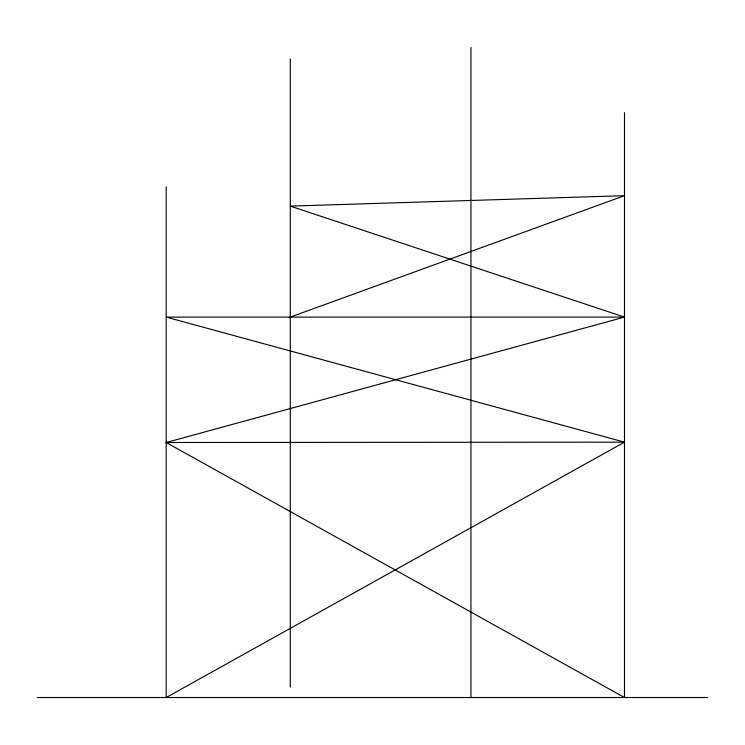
<?xml version="1.0" encoding="UTF-8"?>
<svg xmlns="http://www.w3.org/2000/svg" width="745" height="745" viewBox="0 0 745 745"><rect width="100%" height="100%" fill="white"/><g stroke="black" fill="none" stroke-linecap="round" stroke-linejoin="round"><path stroke-width="1.12" d="M290.299 317.1L624.487 195.674L290.299 206.104L624.487 317.1L166.191 317.1L624.487 442.158L166.191 697.525L166.191 186.79M624.487 112.653L624.487 697.525L166.191 442.511L624.487 317.1M166.191 442.511L624.487 442.158M37.25 697.525L707.75 697.525M470.933 47.475L470.933 697.525M290.299 58.93L290.299 687.067"/></g></svg>
